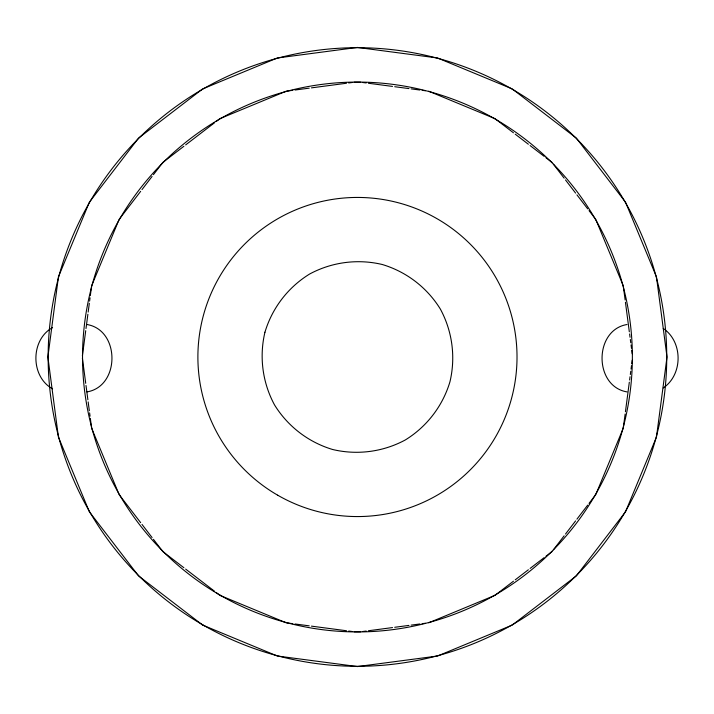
<?xml version="1.0" encoding="UTF-8"?>
<svg xmlns="http://www.w3.org/2000/svg" width="714" height="714" viewBox="0 0 714 714"><rect width="100%" height="100%" fill="white"/><g stroke="black" fill="none" stroke-linecap="round" stroke-linejoin="round"><path stroke-width="1.07" d="M82.396 355.902L85.716 330.698M86.001 328.511L87.884 314.267M88.17 312.072L89.321 303.307M89.616 301.112L90.044 297.827M90.33 295.641L91.49 286.867M625.143 413.977L623.268 428.221L595.771 494.597L589.041 503.361M625.428 411.791L629.32 382.204M629.614 380.009L630.043 376.724M630.337 374.529L630.765 371.244M631.051 369.058L631.488 365.764M631.774 363.578L632.211 360.284M91.633 285.778L119.122 219.403L140.658 191.343M141.997 189.594L152.091 176.438M153.439 174.68L162.854 162.408L183.9 146.263M553.386 549.834L564.149 535.812M565.497 534.054L575.591 520.899M576.93 519.149L587.702 505.119M663.252 387.97C683.039 374.627 683.039 341.792 663.252 328.449M185.658 144.915L214.593 122.71M216.342 121.371L219.85 118.676L286.225 91.187L292.794 90.321M513.455 581.196L495.043 595.324L428.677 622.813M515.213 579.848L528.369 569.754M530.118 568.415L544.148 557.643M545.898 556.304L552.038 551.592M52.568 327.592C30.345 339.712 30.345 376.706 52.568 388.827M86.965 391.906C120.273 386.381 120.273 330.038 86.965 324.513M627.035 324.513C593.727 330.038 593.727 386.381 627.035 391.906M294.989 90.026L309.233 88.152M311.429 87.867L346.486 83.252M348.682 82.958L351.966 82.529M354.162 82.235L360.74 82.235M360.74 631.765L354.162 631.765M362.926 631.471L366.211 631.042M368.406 630.748L392.513 627.579M394.708 627.285L408.952 625.41M411.139 625.125L419.903 623.974M422.099 623.679L425.383 623.251M362.926 82.529L366.211 82.958M368.406 83.252L392.513 86.421M394.708 86.715L408.952 88.59M411.139 88.875L419.903 90.026M422.099 90.321L425.383 90.749M292.794 623.679L286.225 622.813L219.85 595.324L216.342 592.629M294.989 623.974L309.233 625.848M311.429 626.133L346.486 630.748M348.682 631.042L351.966 631.471M428.677 91.187L495.043 118.676L513.455 132.804M515.213 134.152L528.369 144.246M530.118 145.585L544.148 156.357M545.898 157.696L552.038 162.408M183.9 567.737L162.854 551.592L153.439 539.32M185.658 569.085L214.593 591.29M553.386 164.166L564.149 178.188M565.497 179.946L575.591 193.101M576.93 194.851L587.702 208.881M589.041 210.639L595.771 219.403L623.268 285.778L625.143 300.023M140.658 522.657L119.122 494.597L91.633 428.221M141.997 524.406L152.091 537.562M625.428 302.209L629.32 331.796M629.614 333.991L630.043 337.276M630.337 339.471L630.765 342.756M631.051 344.942L631.488 348.236M631.774 350.422L632.211 353.716M82.396 358.098L85.716 383.302M86.001 385.489L87.884 399.733M88.17 401.928L89.321 410.693M89.616 412.888L90.044 416.173M90.33 418.359L91.49 427.133M58.432 276.88L47.883 357L58.432 437.12L89.357 511.786L138.552 575.895L202.669 625.089L277.327 656.014L357.446 666.564L437.566 656.014L512.233 625.089L576.341 575.895L625.535 511.786L656.461 437.12L667.01 357L656.461 276.88L625.535 202.214L576.341 138.105L512.233 88.911L437.566 57.986L357.446 47.436L277.327 57.986L202.669 88.911L138.552 138.105L89.357 202.214L58.432 276.88M264.939 332.215C259.102 356.804 262.502 382.642 274.506 404.883C287.778 426.401 308.448 442.261 332.662 449.508C357.259 455.345 383.088 451.944 405.338 439.94C426.847 426.677 442.716 406.007 449.954 381.785C455.791 357.196 452.39 331.358 440.386 309.117C427.124 287.599 406.453 271.739 382.24 264.492C357.643 258.655 331.814 262.056 309.564 274.06C288.045 287.323 272.186 307.993 264.939 332.215M277.666 495.186A159.57 159.57 0 0 0 517.016 357A159.57 159.57 0 0 0 277.666 218.814A159.57 159.57 0 0 0 277.666 495.186M202.803 624.857A309.287 309.287 0 0 0 666.742 357A309.287 309.287 0 0 0 202.803 89.143A309.287 309.287 0 0 0 202.803 624.857M219.983 595.092A274.926 274.926 0 0 0 632.372 357A274.926 274.926 0 0 0 219.983 118.908A274.926 274.926 0 0 0 219.983 595.092"/></g></svg>
